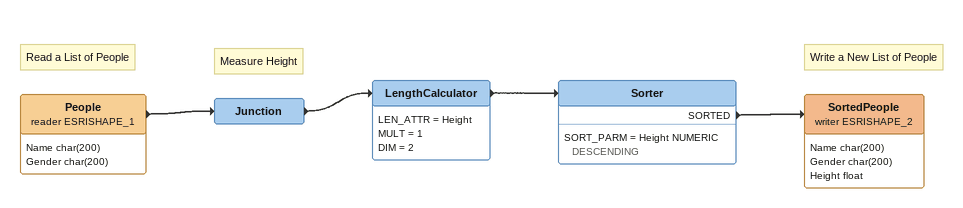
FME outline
Note: Read a List of People
People (reader ESRISHAPE_1)
    attributes: Name char(200), Gender char(200)
    -> Junction
Junction
    -> LengthCalculator
Note: Measure Height
LengthCalculator
    LEN_ATTR = Height
    MULT = 1
    DIM = 2
    -> Sorter
Sorter
    SORT_PARM = Height NUMERIC DESCENDING
    SORTED -> SortedPeople (writer ESRISHAPE_2)
Note: Write a New List of People
SortedPeople (writer ESRISHAPE_2)
    attributes: Name char(200), Gender char(200), Height float
